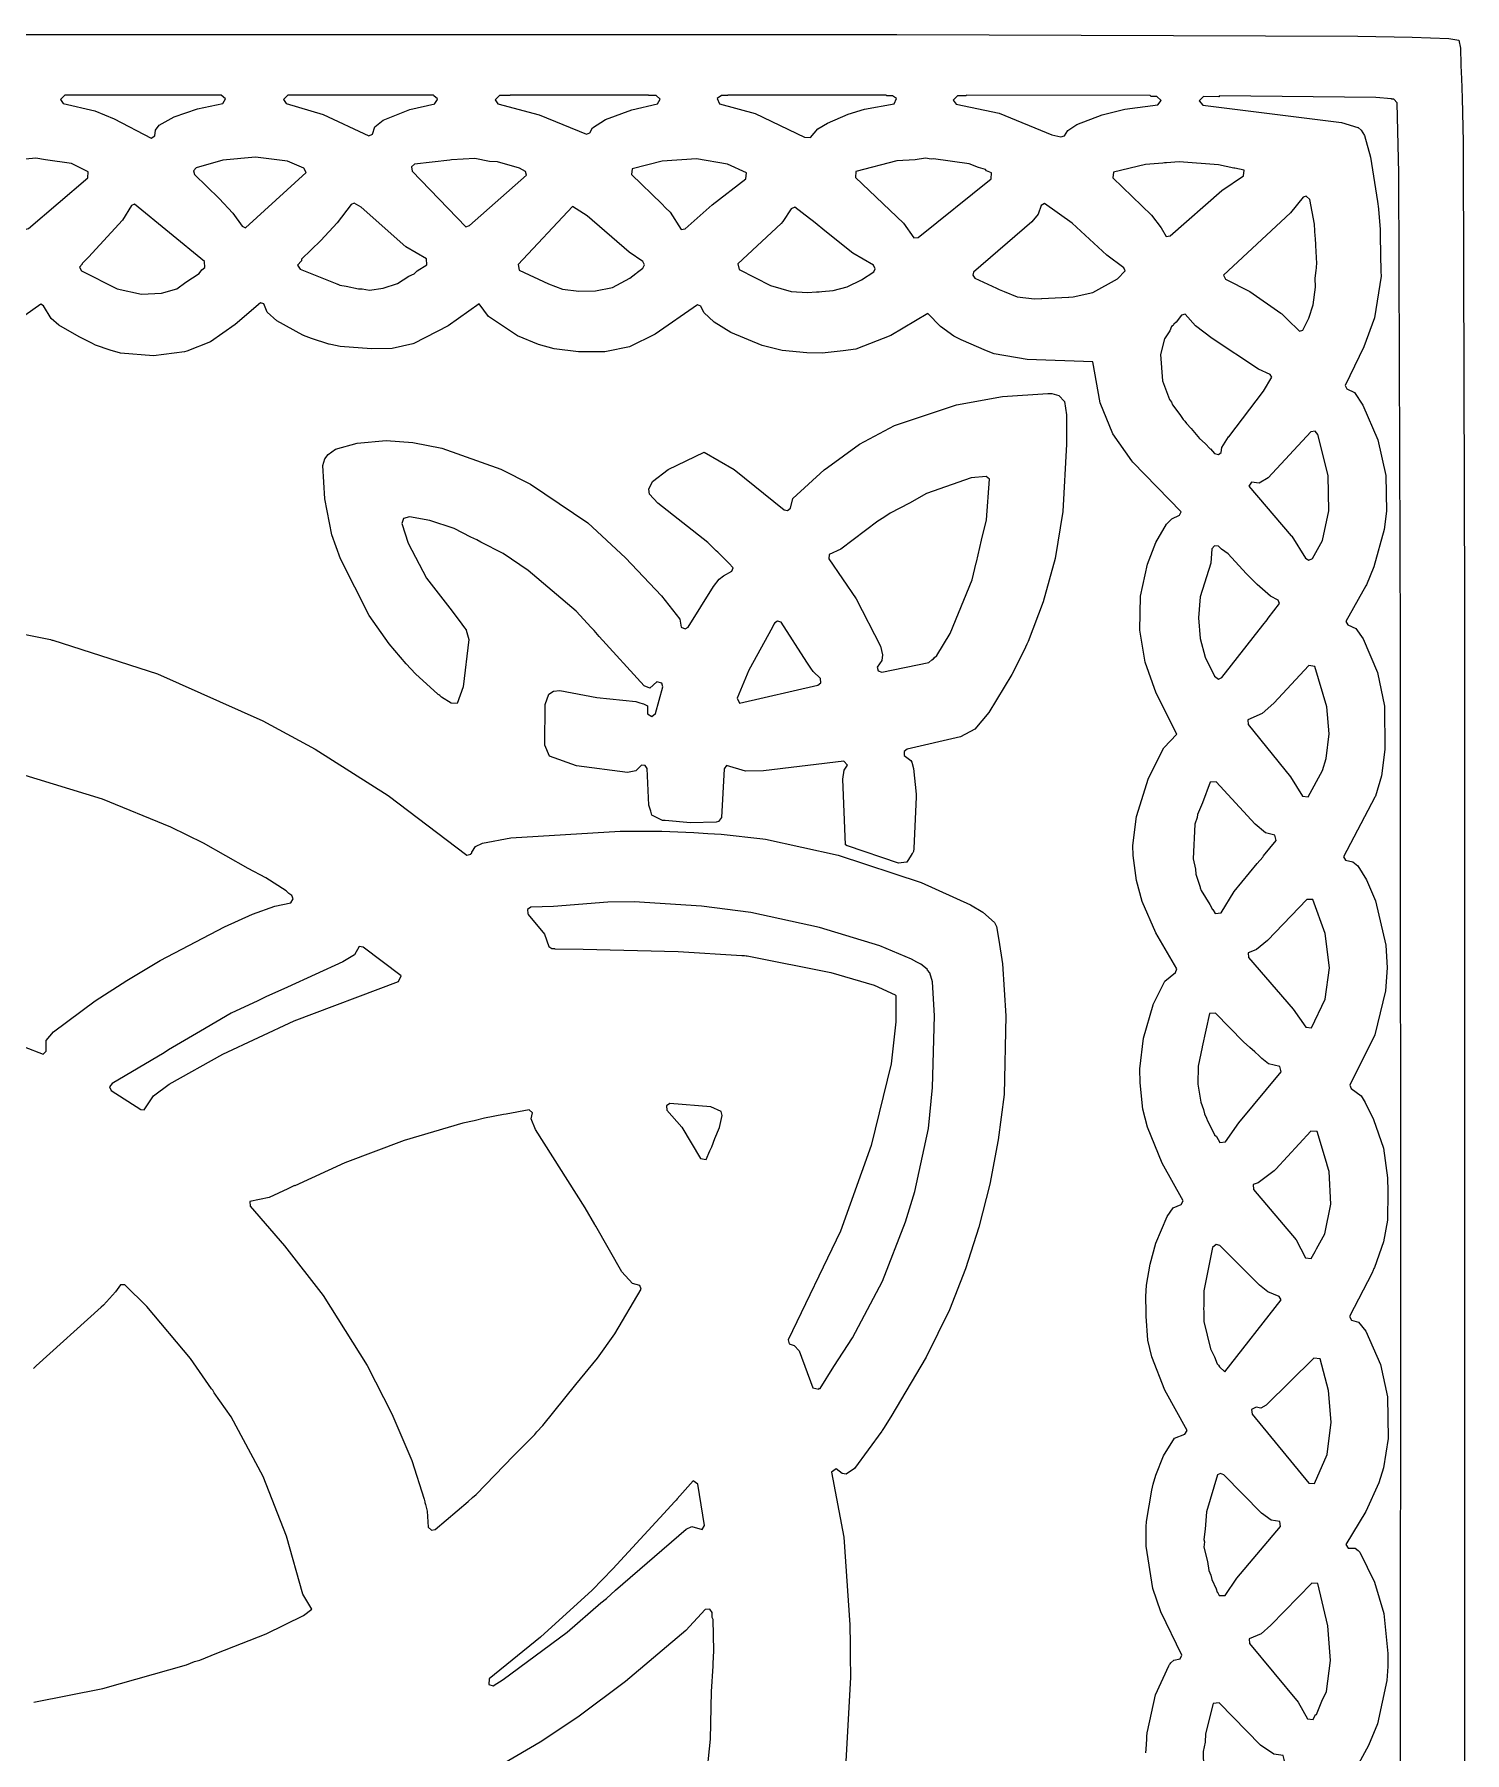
# Model space of a CAD drawing. Header units: millimetres. Extents: x 0 to 300, y 0 to 300.
# Drawn here: x 169.1 to 299.8, y 143.4 to 300.4 of the extents above; entities that cross this region are included whole.
import ezdxf

# ---------------------------------------------------------------- set-up
doc = ezdxf.new("R2010")
doc.units = ezdxf.units.MM
doc.layers.add('CUT', color=7, linetype='CONTINUOUS')

msp = doc.modelspace()

# ---------------------------------------------------------------- linework, layer by layer
at = {"layer": 'CUT'}
for points in [[(95.2289, 300.4157), (247.9064, 300.3897), (290.0216, 300.2451), (294.9843, 300.1481), (298.3433, 300.0457), (299.2598, 299.8804), (299.3959, 299.1669), (299.4513, 297.6333), (299.4779, 296.8991), (299.4958, 296.404), (299.5613, 294.5921), (299.6391, 290.6016), (299.6397, 290.432), (299.6427, 289.5477), (299.6432, 289.3887), (299.783, 248.5389), (299.7683, 48.3786)], [(293.9091, 127.6217), (293.9394, 203.4521), (293.9091, 216.5737), (293.9091, 245.0878), (293.7576, 287.7248), (293.6049, 294.1454), (293.3114, 294.5025), (293.0925, 294.5054), (293.089, 294.5095), (291.6712, 294.6368), (277.3998, 294.8048), (277.314, 294.7124), (275.9209, 294.7307), (275.5301, 294.3389), (275.8479, 293.9574), (288.5244, 292.3553), (290.0263, 291.9144), (290.0467, 291.9046), (290.332, 291.67), (290.6243, 291.1763), (291.1752, 289.1813), (291.8144, 285.1514), (291.8997, 284.4602), (291.9015, 284.4459), (291.9041, 284.4252), (291.9054, 284.4143), (292.0666, 282.608), (292.0788, 281.961), (292.1399, 278.6993), (292.1463, 278.3579), (292.1472, 278.3065), (291.537, 274.501), (290.5823, 271.8488), (288.8823, 268.3255), (289.0222, 268.0252), (289.7295, 267.6834), (290.4797, 266.5323), (291.8464, 263.3489), (292.5758, 260.0883), (292.6594, 256.8397), (292.4423, 255.1517), (291.4922, 251.7595), (290.816, 250.1183), (290.7688, 250.014), (288.9241, 246.7639), (289.1018, 246.4475), (289.8487, 246.1099), (290.5036, 245.1787), (291.8365, 242.0847), (292.4502, 239.0069), (292.4806, 235.054), (292.1762, 232.6396), (291.6324, 230.7861), (291.6152, 230.7475), (291.6105, 230.737), (291.5926, 230.6969), (291.5922, 230.696), (288.714, 225.2577), (288.8857, 224.9406), (289.5689, 224.795), (290.0263, 224.4096), (290.8096, 223.1444), (291.6408, 221.2126), (292.5963, 217.1688), (292.6921, 215.1083), (292.5652, 213.0058), (291.5658, 208.9783), (289.2896, 204.3636), (289.4204, 204.0584), (290.3281, 203.3892), (290.7023, 202.7861), (291.4687, 201.2497), (292.3773, 198.6152), (292.727, 195.9021), (292.7691, 194.6669), (292.7229, 192.0478), (292.3799, 190.0554), (291.5466, 187.7218), (291.4982, 187.6133), (291.4663, 187.5416), (291.4391, 187.4806), (291.3318, 187.24), (289.2495, 183.2249), (289.4313, 182.9032), (290.0711, 182.7046), (290.7433, 181.8794), (292.1096, 178.8413), (292.7233, 175.8776), (292.7837, 172.087), (292.3569, 169.3888), (291.9468, 168.0321), (290.7641, 165.4244), (288.9314, 162.4076), (289.1273, 162.063), (289.7821, 162.048), (290.0634, 161.8392), (290.1989, 161.6876), (291.5526, 158.9642), (292.388, 156.0861), (292.774, 152.4203), (292.7645, 151.2324), (292.688, 149.9525), (291.8093, 146.0133), (290.9986, 144.0149), (289.3674, 141.001)], [(270.6483, 143.3493), (270.6731, 143.6896), (270.7397, 144.6032), (270.754, 144.799), (270.7868, 145.2486), (270.7928, 145.3169), (271.5339, 148.6612), (272.7442, 151.3094), (272.8267, 151.4263), (272.8479, 151.4565), (272.8738, 151.4932), (272.9255, 151.5665), (273.2089, 151.8226), (273.7928, 151.949), (273.9437, 152.2756), (272.0221, 156.237), (271.3051, 158.3603), (270.6977, 162.2358), (270.6989, 164.2004), (270.7019, 164.3161), (270.702, 164.3177), (270.7044, 164.4111), (270.7066, 164.4966), (271.1938, 167.3622), (271.3348, 167.8982), (271.5804, 168.7364), (272.2661, 170.4889), (273.2594, 172.1008), (274.2292, 172.4751), (274.4187, 172.829), (272.3767, 176.5001), (271.1969, 179.5554), (270.8488, 181.0733), (270.6763, 183.2715), (270.676, 183.2941), (270.674, 183.4288), (270.671, 183.6278), (270.6497, 185.0504), (270.7009, 186.0996), (271.0385, 188.0258), (271.564, 189.9332), (272.6094, 192.3819), (273.1456, 193.1797), (273.8964, 193.4829), (274.0649, 193.8067), (272.1376, 197.2495), (270.8029, 200.5252), (270.395, 202.1874), (270.1458, 204.5875), (270.1145, 205.8729), (270.4263, 208.664), (271.3124, 211.726), (271.316, 211.7344), (271.316, 211.7344), (271.3161, 211.7345), (271.3199, 211.7435), (272.3888, 213.8864), (273.378, 214.6849), (273.4737, 214.9984), (271.5665, 218.3001), (270.3202, 221.1566), (269.7891, 223.0946), (269.5025, 225.3794), (269.4865, 225.6937), (269.4823, 225.7773), (269.4775, 225.8711), (269.4573, 226.2682), (269.7911, 228.9442), (270.89, 232.4294), (272.297, 235.2177), (273.4732, 236.4483), (271.5905, 240.1931), (270.5857, 243.0246), (270.0907, 245.9709), (270.155, 249.0668), (270.7942, 251.9888), (271.5717, 253.9785), (272.5322, 255.645), (273.0291, 256.1393), (273.7362, 256.4628), (273.8838, 256.7925), (269.4755, 261.3147), (269.3742, 261.432), (267.6403, 263.9129), (266.4883, 266.7468), (265.7972, 270.4768), (259.8183, 270.6988), (256.808, 271.2237), (256.0874, 271.4892), (253.7785, 272.5004), (253.1121, 272.8286), (251.8849, 273.7231), (250.7248, 274.9103), (247.3498, 272.8941), (244.1647, 271.6502), (242.9938, 271.4855), (241.07, 271.273), (239.6811, 271.2975), (237.4335, 271.5157), (235.6115, 271.9867), (232.7384, 273.1813), (231.2199, 274.1153), (230.2602, 274.9861), (229.988, 275.5653), (229.6885, 275.6949), (225.8115, 273.005), (223.4843, 271.8577), (221.3693, 271.4165), (221.2305, 271.4152), (219.805, 271.4022), (219.538, 271.3998), (218.9079, 271.394), (218.8203, 271.3939), (216.6008, 271.6762), (215.164, 272.0752), (213.2467, 272.8661), (210.6015, 274.6156), (209.7366, 275.7782), (206.9201, 273.7851), (203.7788, 272.156), (203.6921, 272.1235), (201.7759, 271.7183), (199.9095, 271.6667), (197.0335, 271.8863), (196.176, 272.075), (196.0475, 272.1033), (196.0257, 272.108), (196.0175, 272.1098), (194.4245, 272.6057), (193.6911, 272.895), (193.6421, 272.9143), (193.6197, 272.9231), (193.616, 272.9246), (191.2584, 274.2294), (190.3749, 275.0248), (190.0687, 275.7728), (189.757, 275.8866), (187.4526, 273.887), (185.1975, 272.3178), (183.0344, 271.4642), (182.8015, 271.4079), (179.9918, 271.0303), (176.9679, 271.2817), (176.0119, 271.5483), (174.6933, 272.0145), (174.3574, 272.1877), (173.91, 272.4185), (173.5634, 272.5973), (173.2035, 272.7829), (171.3419, 273.8418), (170.6177, 274.4473), (169.9422, 275.6083), (169.6758, 275.7528), (165.4709, 272.7955)], [(160.9898, 247.0197), (170.5576, 245.0976), (170.6454, 245.0749), (170.7128, 245.0575), (170.7644, 245.0441), (170.7895, 245.0377), (180.3357, 241.9732), (189.9571, 237.6768), (194.7419, 235.0873), (201.4243, 230.8648), (208.6233, 225.3926), (208.9783, 225.4937), (209.0219, 225.5679), (209.0594, 225.5802), (209.0799, 225.6664), (209.3939, 226.2006), (210.0536, 226.4883), (212.6187, 226.9952), (222.6235, 227.6016), (226.4317, 227.5965), (229.3386, 227.4548), (230.1988, 227.4128), (230.6312, 227.3917), (231.8531, 227.3322), (235.6435, 226.8884), (235.8934, 226.8496), (242.548, 225.4097), (250.1316, 222.9013), (254.6366, 220.8527), (255.7708, 220.1882), (256.8336, 219.2295), (257.0013, 218.8666), (257.2141, 217.6445), (257.5693, 215.453), (257.8746, 210.724), (257.7231, 203.5393), (257.173, 199.3781), (256.4119, 195.3337), (255.4078, 191.4118), (254.1615, 187.5838), (252.7153, 183.8477), (250.5887, 179.5264), (247.3687, 174.0714), (246.6857, 172.9916), (246.566, 172.8024), (246.542, 172.7645), (246.5275, 172.7415), (244.0363, 169.3474), (243.2801, 168.8225), (242.8974, 168.8746), (242.3687, 169.3222), (241.9473, 169.0125), (243.0567, 163.0608), (243.5998, 155.0493), (243.6239, 153.2547), (243.6333, 152.5546), (243.6372, 152.2636), (243.6642, 150.2522), (243.1726, 141.4967)], [(164.6614, 209.2302), (169.91, 207.2063), (170.1873, 207.4891), (170.1733, 208.4011), (170.1742, 208.409), (170.1754, 208.4193), (170.1766, 208.4293), (170.1802, 208.4607), (170.8399, 209.2558), (174.6603, 212.0755), (177.5486, 213.9306), (180.599, 215.7605), (186.4744, 218.8497), (189.0258, 220.0166), (191.0634, 220.7455), (192.5161, 221.0383), (192.7577, 221.3998), (192.6135, 221.7018), (192.343, 221.8805), (192.1035, 222.1476), (190.2435, 223.3384), (188.6314, 224.1754), (184.5447, 226.5046), (181.5684, 227.9622), (175.3096, 230.5307), (167.8667, 232.7977)], [(169.055, 147.9865), (175.3534, 149.235), (182.9963, 151.4107), (183.7419, 151.6985), (184.2096, 151.8355), (185.7546, 152.4753), (190.2824, 154.223), (193.6727, 155.9034), (194.4433, 156.49), (193.6154, 157.8446), (192.1253, 163.1617), (189.9948, 168.6229), (187.0679, 174.0579), (185.5369, 176.2622), (185.3918, 176.513), (185.2963, 176.6085), (183.353, 179.4063), (179.3607, 184.1561), (177.3695, 186.1387), (176.9683, 186.1337), (176.5098, 185.4969), (175.4124, 184.2672), (175.2077, 184.0818), (169.2616, 178.7223), (169.0222, 178.4817)], [(230.4857, 140.7783), (230.879, 144.6143), (230.9619, 148.9511), (231.1212, 151.2817), (231.1129, 151.5267), (231.1818, 152.6674), (231.1265, 155.5273), (231.0324, 155.7192), (231.0241, 156.1922), (230.815, 156.4935), (230.3854, 156.4448), (228.6196, 154.5355), (223.1232, 149.89), (218.7619, 146.6189), (215.3192, 144.3337), (210.6754, 141.6324)]]:
    msp.add_lwpolyline(points, dxfattribs=at)
for points in [[(185.7153, 294.8583), (172.6454, 294.864), (172.6284, 294.8485), (171.8708, 294.8485), (171.4808, 294.4526), (171.7312, 294.0943), (174.618, 293.4156), (176.4021, 292.7108), (179.7585, 290.9417), (180.1163, 291.1364), (180.1694, 291.6573), (180.4884, 292.118), (181.8696, 292.8808), (183.9924, 293.6215), (186.3048, 294.0929), (186.5528, 294.5275), (186.169, 294.8485), (185.7251, 294.8485)], [(205.6783, 294.0715), (205.6896, 294.0911), (205.6951, 294.0923), (205.9414, 294.4512), (205.9127, 294.4802), (205.9369, 294.5224), (205.603, 294.7933), (205.5519, 294.8449), (204.8347, 294.8453), (204.828, 294.8485), (203.3076, 294.8462), (192.5253, 294.8525), (192.5163, 294.8443), (192.2507, 294.8446), (191.8604, 294.462), (192.0893, 294.0993), (195.4902, 293.1057), (199.6615, 291.1326), (199.9922, 291.2998), (200.2105, 291.9623), (200.9551, 292.589), (203.3955, 293.553)], [(225.8996, 294.8182), (225.6183, 294.8183), (225.618, 294.8184), (225.2514, 294.8189), (225.2215, 294.8485), (212.5614, 294.8467), (212.5483, 294.8338), (212.1516, 294.8343), (212.1419, 294.8255), (211.6048, 294.8258), (211.2145, 294.4392), (211.4499, 294.0777), (215.2354, 293.049), (219.5401, 291.2865), (219.8377, 291.4232), (220.0816, 291.8807), (221.2946, 292.6432), (223.6778, 293.5056), (226.035, 294.0625), (226.2835, 294.497)], [(247.6571, 294.0586), (247.8663, 294.5675), (247.5073, 294.8081), (246.9818, 294.8085), (246.9426, 294.8485), (232.4685, 294.8466), (232.4366, 294.8178), (231.8723, 294.8182), (231.5006, 294.5463), (231.7128, 294.0723), (234.9676, 293.1874), (239.4684, 291.0321), (240.0079, 290.9911), (240.686, 291.7798), (241.5572, 292.297), (243.4536, 293.1084), (244.9358, 293.5693)], [(271.0373, 294.8318), (254.2721, 294.8466), (254.207, 294.7873), (253.4535, 294.7894), (253.0624, 294.4096), (253.3224, 294.0316), (257.2582, 293.2232), (262.0727, 291.2365), (262.896, 291.0564), (263.2211, 291.1391), (263.5318, 291.6154), (264.3437, 292.1777), (266.679, 293.0724), (268.7261, 293.5695), (271.7545, 293.9735), (272.0411, 294.3818), (271.6533, 294.7399), (271.128, 294.7413)], [(168.2871, 289.0133), (167.2432, 288.998), (163.6683, 288.2181), (163.6083, 287.6779), (166.9176, 284.46), (168.0121, 282.8625), (168.0744, 282.8292), (168.2115, 282.5883), (168.575, 282.6783), (173.9774, 287.3047), (174.0082, 287.8542), (172.488, 288.6204), (170.1001, 288.9448), (169.2305, 289.0887)], [(189.3144, 289.1807), (186.3088, 288.9174), (183.8863, 288.2292), (183.641, 287.957), (183.7299, 287.6014), (185.99, 285.4203), (187.2451, 284.0804), (188.087, 282.8834), (188.3842, 282.7452), (193.9318, 287.7989), (193.728, 288.1751), (192.2139, 288.8243)], [(210.6826, 288.7872), (209.3394, 289.0614), (207.2095, 288.9414), (207.0665, 288.9046), (203.8304, 288.5378), (203.5451, 288.3001), (203.612, 287.9007), (208.5285, 282.8341), (208.8462, 282.9339), (214.074, 287.5548), (213.9621, 287.8713), (213.4373, 288.1788), (211.4277, 288.7617)], [(223.7183, 288.1377), (223.6711, 287.5939), (226.4412, 284.9179), (226.7773, 284.5463), (227.1949, 284.1753), (228.1985, 282.5689), (228.5592, 282.6272), (231.0189, 284.8291), (234.1133, 287.2264), (234.1597, 287.77), (232.4316, 288.5598), (229.607, 289.0303), (226.4671, 288.8224)], [(256.0047, 288.0507), (255.3689, 288.2338), (254.5053, 288.5854), (251.247, 289.0303), (251.0469, 289.0197), (250.5124, 289.0896), (249.5703, 288.9416), (247.9008, 288.8532), (244.1463, 287.882), (244.1146, 287.34), (248.5043, 283.1521), (249.4486, 281.8047), (249.8419, 281.8613), (256.5212, 287.2253), (256.5597, 287.7488), (256.0811, 287.9438)], [(279.5643, 287.4809), (279.6271, 288.0038), (278.794, 288.1767), (278.7546, 288.1899), (278.6983, 288.1965), (277.2957, 288.4876), (273.7147, 288.7572), (272.5449, 288.6673), (272.359, 288.6643), (272.1929, 288.6403), (270.6256, 288.5198), (267.694, 287.8257), (267.6386, 287.2989), (271.1611, 283.8877), (272.0484, 282.7252), (272.5098, 281.9362), (272.8651, 282.0172), (277.6022, 286.1379)], [(174.0366, 280.0457), (173.4645, 279.4743), (173.4674, 279.4273), (173.2073, 279.1446), (173.4095, 278.8009), (176.6697, 277.1695), (178.8954, 276.6624), (180.724, 276.7528), (182.1058, 277.1531), (182.9249, 277.7765), (184.148, 278.563), (184.3883, 278.8902), (184.6867, 279.1172), (184.631, 279.6477), (178.2532, 284.9118), (177.9569, 284.767), (177.1488, 283.4273)], [(203.3144, 278.3139), (203.7956, 278.54), (204.0696, 278.7989), (204.9455, 279.3614), (204.9209, 279.9155), (203.0301, 281.0068), (198.9459, 284.6362), (198.3167, 284.9877), (198.0358, 284.8678), (196.7651, 283.1966), (195.2582, 281.5819), (193.4927, 279.8597), (193.5079, 279.7066), (193.1463, 279.3192), (193.3804, 278.9636), (196.7379, 277.6092), (196.7998, 277.5799), (196.8244, 277.5743), (197.0046, 277.5015), (197.599, 277.3983), (198.7123, 277.1454), (199.0499, 277.1463), (199.7198, 277.0299), (200.9789, 277.2048), (202.2753, 277.6466)], [(220.3644, 276.968), (221.9256, 277.2883), (223.504, 278.1248), (224.0606, 278.5585), (224.1549, 278.6088), (224.2128, 278.6772), (224.6934, 279.0517), (224.8319, 279.3549), (224.6856, 279.6543), (223.4318, 280.5096), (219.6012, 283.8276), (218.2684, 284.6918), (213.3076, 279.3943), (213.4072, 278.8576), (216.0778, 277.6031), (217.3656, 277.1156), (218.8327, 276.9352)], [(233.3666, 279.4442), (233.4886, 278.9144), (236.3679, 277.4583), (238.2465, 276.9084), (239.7413, 276.8146), (240.5699, 276.8775), (240.8107, 276.8735), (241.0556, 276.9143), (242.072, 276.9913), (243.3736, 277.3264), (244.6865, 277.972), (245.7877, 278.7268), (245.9179, 278.9943), (245.7659, 279.3278), (243.8753, 280.4031), (241.4699, 282.3296), (240.2844, 283.3236), (239.9101, 283.5789), (238.589, 284.6369), (238.2597, 284.4844), (237.4716, 283.2979), (237.342, 283.141)], [(260.8139, 283.9806), (260.2413, 283.2777), (254.9191, 278.6873), (254.8486, 278.4026), (255.0271, 278.1278), (256.9962, 277.2327), (257.2459, 277.0947), (257.5429, 276.9842), (257.7002, 276.9127), (258.9051, 276.4351), (260.471, 276.2391), (261.1088, 276.271), (261.1367, 276.2685), (263.5881, 276.3898), (263.6169, 276.3967), (264.0157, 276.4167), (265.8156, 276.8266), (268.0714, 278.068), (268.7708, 278.7902), (268.6438, 279.0926), (267.0988, 280.2366), (263.9124, 283.1493), (261.4042, 284.9588), (261.0785, 284.7771)], [(277.9342, 278.0417), (280.1626, 276.9076), (282.9828, 274.9405), (282.9974, 274.927), (283.0184, 274.9076), (283.0681, 274.8617), (283.5774, 274.391), (284.7095, 273.2924), (284.9968, 273.3932), (285.5496, 274.4776), (285.942, 275.681), (286.1529, 277.305), (286.1401, 278.1301), (286.2092, 278.8353), (286.243, 279.0814), (286.2406, 279.1548), (286.2712, 279.4669), (286.1756, 281.117), (286.152, 281.8282), (286.1281, 281.9361), (286.0642, 283.0386), (286.0637, 283.0404), (286.0631, 283.0792), (285.6497, 285.337), (285.2936, 285.626), (285.0156, 285.5296), (283.8616, 284.1108), (277.7646, 278.4109)], [(276.5525, 262.5298), (276.9287, 262.1216), (277.2846, 262.0157), (277.5329, 262.187), (277.6116, 262.6527), (278.2101, 263.6189), (278.2228, 263.6376), (281.4085, 267.7947), (282.1704, 269.0745), (282.0056, 269.3276), (280.9414, 269.8235), (276.7255, 272.614), (275.1859, 273.7855), (274.2517, 274.8497), (273.9008, 274.7619), (273.4387, 274.1146), (273.2018, 273.9282), (273.1456, 273.8189), (273.0143, 273.7112), (272.8615, 273.3061), (272.3445, 272.5818), (271.9941, 271.1639), (272.1674, 268.7418), (272.8307, 267.0484), (273.0075, 266.7876), (273.1053, 266.5527), (273.7638, 265.672), (274.0628, 265.231), (274.226, 265.054), (274.37, 264.8613), (274.7969, 264.4047), (275.5573, 263.494), (276.087, 263.0247), (276.5467, 262.533)], [(225.1147, 239.0595), (225.1196, 238.3128), (225.5045, 238.0596), (225.8622, 238.3499), (226.5138, 240.795), (226.4354, 241.1205), (225.9835, 241.2358), (225.3322, 240.6695), (224.822, 240.8766), (220.701, 245.3984), (220.2468, 245.9358), (219.9703, 246.2003), (218.6002, 247.7036), (214.2196, 251.4244), (211.9312, 252.9615), (209.9003, 253.9989), (209.5226, 254.2269), (208.9829, 254.4676), (207.4562, 255.2474), (205.2263, 255.9811), (203.384, 256.3259), (202.8264, 256.1792), (202.6722, 255.7198), (203.2602, 253.9119), (204.9388, 250.7079), (207.2586, 247.7058), (208.156, 246.5082), (208.405, 246.1757), (208.5392, 245.9967), (208.5569, 245.973), (208.7836, 245.1102), (208.2647, 240.7763), (207.7179, 239.2493), (207.1827, 239.3006), (206.3001, 239.8528), (206.1385, 239.98), (206.0503, 240.0495), (206.0024, 240.0872), (205.9615, 240.1194), (203.9289, 241.9625), (203.056, 242.8735), (201.5029, 244.7122), (199.6755, 247.2999), (197.0725, 252.4735), (196.2774, 254.6803), (195.6404, 257.9562), (195.4545, 261.0194), (195.6455, 261.6312), (195.934, 262.0189), (196.6174, 262.4948), (198.5809, 263.0552), (201.2396, 263.2985), (203.6683, 263.1173), (206.3122, 262.5894), (211.7063, 260.6663), (214.4189, 259.293), (219.6579, 255.7866), (223.1201, 252.5665), (226.4118, 249.1129), (228.0606, 246.9731), (228.2011, 246.2434), (228.5628, 246.0711), (228.8492, 246.2414), (231.1425, 249.9541), (231.6803, 250.6097), (232.0771, 250.931), (232.8263, 251.3506), (232.939, 251.6647), (232.7586, 251.8455), (232.7478, 251.918), (231.5572, 253.0814), (231.4026, 253.2046), (230.6243, 253.9847), (226.0525, 257.558), (225.3044, 258.403), (225.2468, 258.8564), (225.5785, 259.5356), (227.0029, 260.6577), (230.2826, 262.2247), (233.0472, 260.6315), (237.6082, 256.9658), (237.9019, 256.8947), (238.1963, 257.1221), (238.3938, 257.9821), (238.4117, 258.0108), (241.2681, 260.6287), (241.5527, 260.8437), (244.4807, 262.9559), (247.6875, 264.6816), (253.3598, 266.5622), (257.5657, 267.3257), (261.685, 267.6021), (261.7585, 267.5989), (262.0585, 267.5856), (262.7072, 267.4227), (263.229, 266.8732), (263.4194, 265.6513), (263.42, 262.972), (263.0562, 256.8056), (262.3823, 252.5182), (261.2855, 248.5608), (259.891, 244.9348), (259.8052, 244.7355), (259.7851, 244.6887), (259.6668, 244.4139), (259.6569, 244.391), (258.4236, 241.8954), (256.2969, 238.4314), (255.0387, 236.9245), (253.7126, 236.2272), (248.8411, 235.0862), (248.5757, 234.8806), (248.5859, 234.5107), (249.1896, 234.0407), (249.259, 233.8888), (249.4197, 233.3174), (249.6573, 230.9689), (249.6539, 230.7393), (249.4592, 225.9989), (249.4243, 225.7281), (249.357, 225.6217), (249.3088, 225.5456), (249.2204, 225.406), (248.8129, 224.7622), (248.7972, 224.7508), (248.0578, 224.6764), (243.3837, 226.2547), (243.3816, 226.256), (243.3759, 226.2593), (243.3694, 226.2631), (243.2117, 226.3557), (242.9697, 232.3534), (243.1034, 233.1588), (243.3896, 233.6223), (243.0522, 233.9936), (235.7301, 233.091), (234.0766, 233.0648), (232.3255, 233.5928), (232.1189, 233.2861), (231.8959, 228.8477), (231.6093, 228.4662), (231.3824, 228.4087), (229.06, 228.3636), (226.7217, 228.5579), (226.4941, 228.5816), (225.5273, 229.0496), (225.4156, 229.4046), (225.4137, 229.4108), (225.3829, 229.5085), (225.2411, 229.9594), (225.1023, 233.3204), (224.9137, 233.5922), (224.5842, 233.6214), (224.0521, 233.1084), (223.2901, 232.9394), (218.6306, 233.5481), (216.1514, 234.4317), (215.7296, 235.4513), (215.7655, 239.1779), (216.1151, 240.1264), (216.5245, 240.3894), (217.1003, 240.4464), (220.5019, 239.8135), (224.0531, 239.4456), (224.4105, 239.33), (224.6298, 239.259), (224.7397, 239.2235), (224.8861, 239.1761)], [(283.9435, 254.5963), (283.9825, 254.5468), (285.2414, 252.5311), (285.5366, 252.3682), (285.8729, 252.5262), (286.7834, 254.1684), (287.365, 256.8766), (287.3008, 260.1103), (286.3595, 263.8481), (286.1349, 264.1451), (285.7318, 264.0957), (281.8407, 259.8769), (281.0141, 259.3996), (280.306, 259.4886), (280.0578, 259.1357)], [(256.0567, 259.9982), (254.708, 259.8758), (250.6195, 258.4679), (249.0508, 257.5729), (247.3037, 256.6455), (246.7273, 256.2474), (246.1615, 255.9246), (242.7936, 253.3775), (241.73, 252.8791), (241.6915, 252.4856), (244.1826, 248.8252), (246.3982, 244.4859), (246.599, 243.7197), (246.5238, 243.188), (246.0905, 242.5945), (246.1855, 242.2327), (246.5414, 242.1173), (250.8203, 243.0107), (251.1119, 243.263), (251.2609, 243.3511), (251.3129, 243.4369), (251.5527, 243.6443), (252.7885, 245.6556), (254.7941, 250.5667), (255.1602, 252.1139), (255.188, 252.1705), (255.6528, 254.1954), (256.0902, 256.0438), (256.3766, 259.7656)], [(276.9353, 253.6727), (276.699, 253.3965), (276.5944, 252.0953), (275.6332, 249.0094), (275.4811, 247.1006), (275.6277, 245.1968), (276.0654, 243.4908), (276.9174, 241.754), (277.2911, 241.4908), (277.5939, 241.6243), (281.3352, 246.4236), (281.7383, 246.9111), (281.8379, 247.0684), (282.8825, 248.4085), (282.7367, 248.7029), (282.0304, 249.0671), (280.8267, 250.1451), (279.8338, 251.1265), (278.1644, 252.927), (277.5631, 253.3709), (277.2968, 253.6341)], [(234.3763, 242.3147), (233.3238, 239.7506), (233.5286, 239.303), (240.6981, 240.9409), (240.9625, 241.1457), (240.9331, 241.5467), (240.2481, 242.1888), (240.0483, 242.4813), (240.0409, 242.4921), (239.9886, 242.5686), (239.6714, 243.0332), (237.3265, 246.6916), (237.0035, 246.7874), (236.7473, 246.6285), (236.6748, 246.4966), (236.671, 246.4955), (236.5281, 246.2296)], [(287.1805, 238.9499), (286.0905, 242.6514), (285.538, 242.7263), (282.3427, 239.2894), (281.2832, 238.3604), (279.9754, 237.7568), (280.003, 237.331), (283.8639, 232.5468), (284.9655, 230.7999), (285.4768, 230.7409), (286.8062, 233.1499), (287.1303, 234.2237), (287.3918, 236.4917)], [(280.8354, 224.6396), (281.3581, 225.2258), (281.4153, 225.3443), (282.5575, 226.7323), (282.4403, 227.214), (281.6027, 227.445), (280.634, 228.2466), (277.0933, 232.1051), (276.5385, 232.0721), (275.8359, 230.1663), (275.3616, 229.1219), (275.3425, 228.8279), (275.1176, 228.2176), (274.9644, 225.0695), (275.2041, 224.1199), (275.2357, 223.6766), (275.6077, 222.4663), (275.6333, 222.4202), (275.697, 222.1679), (276.488, 220.883), (276.7332, 220.4418), (276.7743, 220.4178), (276.989, 220.0689), (277.5291, 220.1337), (278.7311, 222.0826)], [(247.8126, 212.5693), (247.8131, 210.1598), (247.3882, 206.3357), (245.5606, 198.8703), (242.7629, 191.0279), (237.9603, 181.0916), (238.0657, 180.7468), (238.5093, 180.5957), (238.9797, 180.1094), (240.2358, 176.7035), (240.7808, 176.5896), (240.8378, 176.6769), (240.8999, 176.6601), (242.1321, 178.6599), (243.8525, 181.2957), (246.5888, 186.4674), (248.704, 191.8726), (249.5554, 194.6702), (250.788, 200.4119), (251.1516, 204.1589), (251.3331, 210.7281), (251.157, 213.8361), (250.9306, 214.6289), (250.7041, 214.8748), (250.6885, 214.9922), (250.1043, 215.4372), (249.7194, 215.6099), (249.2463, 215.895), (246.3443, 217.1055), (240.8449, 218.7969), (234.5491, 220.1525), (230.0609, 220.7289), (223.9093, 221.1211), (221.4842, 221.0906), (216.5257, 220.6966), (214.4597, 220.654), (214.1581, 220.438), (214.1736, 220.0675), (214.2298, 220.0019), (214.2304, 219.9832), (215.7138, 218.1811), (216.1183, 217.0621), (216.3811, 216.8613), (216.6216, 216.8559), (216.6526, 216.8327), (219.227, 216.7972), (227.9171, 216.6016), (233.7419, 216.2392), (233.9964, 216.2164), (234.1271, 216.2048), (234.2397, 216.1947), (234.3888, 216.1814), (241.8765, 214.6839), (245.8189, 213.5314), (247.7402, 212.6268)], [(287.4238, 215.1079), (287.0412, 218.2257), (285.9224, 221.3373), (285.3711, 221.3611), (281.7783, 217.6027), (280.7759, 216.7845), (280.7678, 216.7801), (280.7588, 216.7752), (280.7556, 216.7734), (280.6944, 216.74), (280.0011, 216.4766), (280.043, 216.0454), (284.1288, 211.3143), (285.2588, 209.6728), (285.7881, 209.631), (287.0446, 212.2316)], [(190.2464, 212.4477), (189.518, 212.0741), (187.0915, 210.9613), (184.2898, 209.3073), (181.3454, 207.6037), (180.9436, 207.3318), (176.1985, 204.5304), (175.9732, 204.2344), (176.0984, 203.8842), (178.8247, 202.153), (179.1249, 202.1282), (179.9762, 203.3933), (181.4096, 204.4632), (186.32, 207.2117), (192.8311, 210.2543), (202.3825, 213.8627), (202.6026, 214.3624), (199.1299, 216.9827), (198.7694, 217.0433), (198.3485, 216.2953), (197.2959, 215.6409), (192.2363, 213.3206)], [(279.145, 200.9266), (283.0048, 205.5938), (282.8958, 206.0741), (281.874, 206.3248), (281.2514, 206.828), (280.9998, 207.0565), (280.6119, 207.4089), (280.1603, 207.819), (279.5777, 208.3482), (277.0084, 210.9628), (276.4648, 210.9285), (275.8097, 207.8851), (275.8056, 207.8706), (275.8044, 207.8609), (275.4251, 206.0987), (275.3919, 204.4692), (275.6877, 202.8104), (275.9263, 202.1497), (276.0233, 201.7695), (276.2078, 201.3703), (276.3008, 201.113), (276.4465, 200.8539), (276.9193, 199.8308), (277.1033, 199.6864), (277.4039, 199.152), (277.9476, 199.2033)], [(228.2635, 200.5387), (229.9554, 197.6837), (230.4664, 197.5879), (230.8022, 198.3738), (231.0078, 198.7282), (231.2783, 199.4882), (231.7109, 200.5006), (231.9535, 201.5911), (231.8381, 201.9719), (230.896, 202.4014), (227.1701, 202.6951), (226.87, 202.4736), (226.8932, 202.1012)], [(209.1333, 166.7061), (209.4655, 166.9742), (212.8895, 170.5004), (214.8145, 172.4449), (215.0185, 172.6929), (215.5713, 173.2623), (218.5814, 177.0254), (220.5613, 179.4328), (222.1324, 181.6397), (224.5323, 185.7191), (224.4242, 186.0773), (223.7394, 186.2629), (222.7837, 187.3203), (220.391, 191.481), (220.3276, 191.5956), (220.3039, 191.6324), (219.4281, 193.1554), (214.8822, 200.338), (214.4907, 201.3113), (214.6046, 201.8564), (214.3173, 202.1361), (212.2171, 201.715), (211.9538, 201.7009), (210.2157, 201.3663), (209.285, 201.1271), (208.2387, 200.9173), (202.889, 199.3159), (197.4664, 197.2863), (192.9062, 195.1864), (192.8504, 195.2024), (192.2677, 194.8924), (190.5585, 194.1054), (188.7761, 193.7466), (188.7992, 193.3172), (191.9499, 189.7046), (195.4974, 185.1567), (199.5199, 178.7568), (201.7665, 174.3235), (203.5847, 170.0809), (204.7097, 166.5339), (204.7716, 166.2844), (204.7848, 166.2313), (204.831, 166.0447), (204.9792, 165.4474), (205.0871, 163.9919), (205.3769, 163.7089), (205.7058, 163.7822), (208.7434, 166.3123)], [(284.3966, 190.2294), (285.2369, 188.599), (285.7564, 188.532), (286.122, 189.1855), (286.1403, 189.1852), (286.2595, 189.4312), (287.0195, 190.7897), (287.5464, 193.5162), (287.3937, 196.4939), (287.2217, 197.0639), (287.2193, 197.0897), (287.147, 197.3118), (286.2955, 200.1337), (285.7447, 200.1693), (282.543, 196.7004), (282.386, 196.5436), (280.9063, 195.4367), (280.4612, 195.2843), (280.4911, 194.8481)], [(281.0509, 186.1046), (277.4094, 189.7136), (277.0906, 189.8255), (276.7573, 189.5403), (275.9676, 185.5689), (275.967, 184.2773), (275.9363, 183.9126), (275.9667, 183.7354), (275.9663, 182.7629), (276.5502, 180.2776), (276.9263, 179.5358), (277.1808, 178.8961), (277.3014, 178.7959), (277.3872, 178.6265), (277.8708, 178.1735), (283.0091, 184.7683), (282.8292, 185.051), (281.8089, 185.4787)], [(281.6638, 175.1294), (281.1632, 174.8537), (280.7381, 174.9463), (280.3209, 174.7435), (280.367, 174.3133), (285.539, 167.9996), (286.0676, 167.9667), (287.2112, 170.6339), (287.5746, 173.5903), (287.3411, 176.4804), (286.5756, 179.3733), (286.0192, 179.4157)], [(221.3812, 157.4646), (222.2105, 158.2257), (228.6377, 163.8077), (229.1807, 164.0559), (230.1296, 163.7684), (230.3137, 164.1234), (229.7107, 167.9168), (229.3002, 168.2061), (227.835, 166.5584), (227.7294, 166.4437), (227.6188, 166.3237), (226.237, 164.8243), (221.9385, 160.1601), (220.0592, 158.2168), (215.344, 153.9271), (210.6508, 150.1257), (210.6129, 149.5998), (211.029, 149.4681), (211.9363, 150.0476), (217.7729, 154.3717), (220.87, 157.0615)], [(282.967, 164.0411), (282.8996, 164.5073), (282.1143, 164.6161), (281.2328, 165.2561), (277.7913, 168.7544), (277.4774, 168.8808), (277.2016, 168.7485), (276.2069, 165.3949), (276.0872, 163.7955), (275.967, 162.8451), (276.0002, 162.6319), (275.9655, 162.1677), (276.2769, 160.8541), (276.4081, 160.0106), (276.5783, 159.5825), (276.6722, 159.1864), (277.0724, 158.3395), (277.1869, 158.0513), (277.2169, 158.0337), (277.3651, 157.72), (277.9128, 157.7322), (278.961, 159.318)], [(286.2374, 146.8732), (286.7314, 148.0808), (287.1518, 148.9722), (287.514, 151.8026), (287.2783, 154.975), (286.3636, 158.8278), (285.8077, 158.871), (282.074, 155.0203), (281.189, 154.2373), (280.0873, 153.7804), (280.1165, 153.3487), (284.5746, 147.9912), (285.4161, 146.4611), (285.9439, 146.4111), (286.1568, 146.8625)], [(283.1965, 143.1266), (282.3441, 143.2277), (281.1189, 144.0646), (277.3536, 147.9324), (276.8117, 147.8522), (276.112, 145.1005), (276.066, 144.3173), (275.9059, 143.4781), (275.9322, 141.9908), (276.0593, 141.5035), (276.5064, 139.2611), (276.8498, 138.5938), (277.5419, 137.0802), (277.6881, 136.9647), (277.9033, 136.5467), (278.4597, 136.5981), (279.6512, 138.3704), (280.1832, 138.9859), (282.0958, 141.0877), (282.4154, 141.5687), (283.3288, 142.6254)]]:
    msp.add_lwpolyline(points, close=True, dxfattribs=at)

doc.saveas('drawing.dxf')
